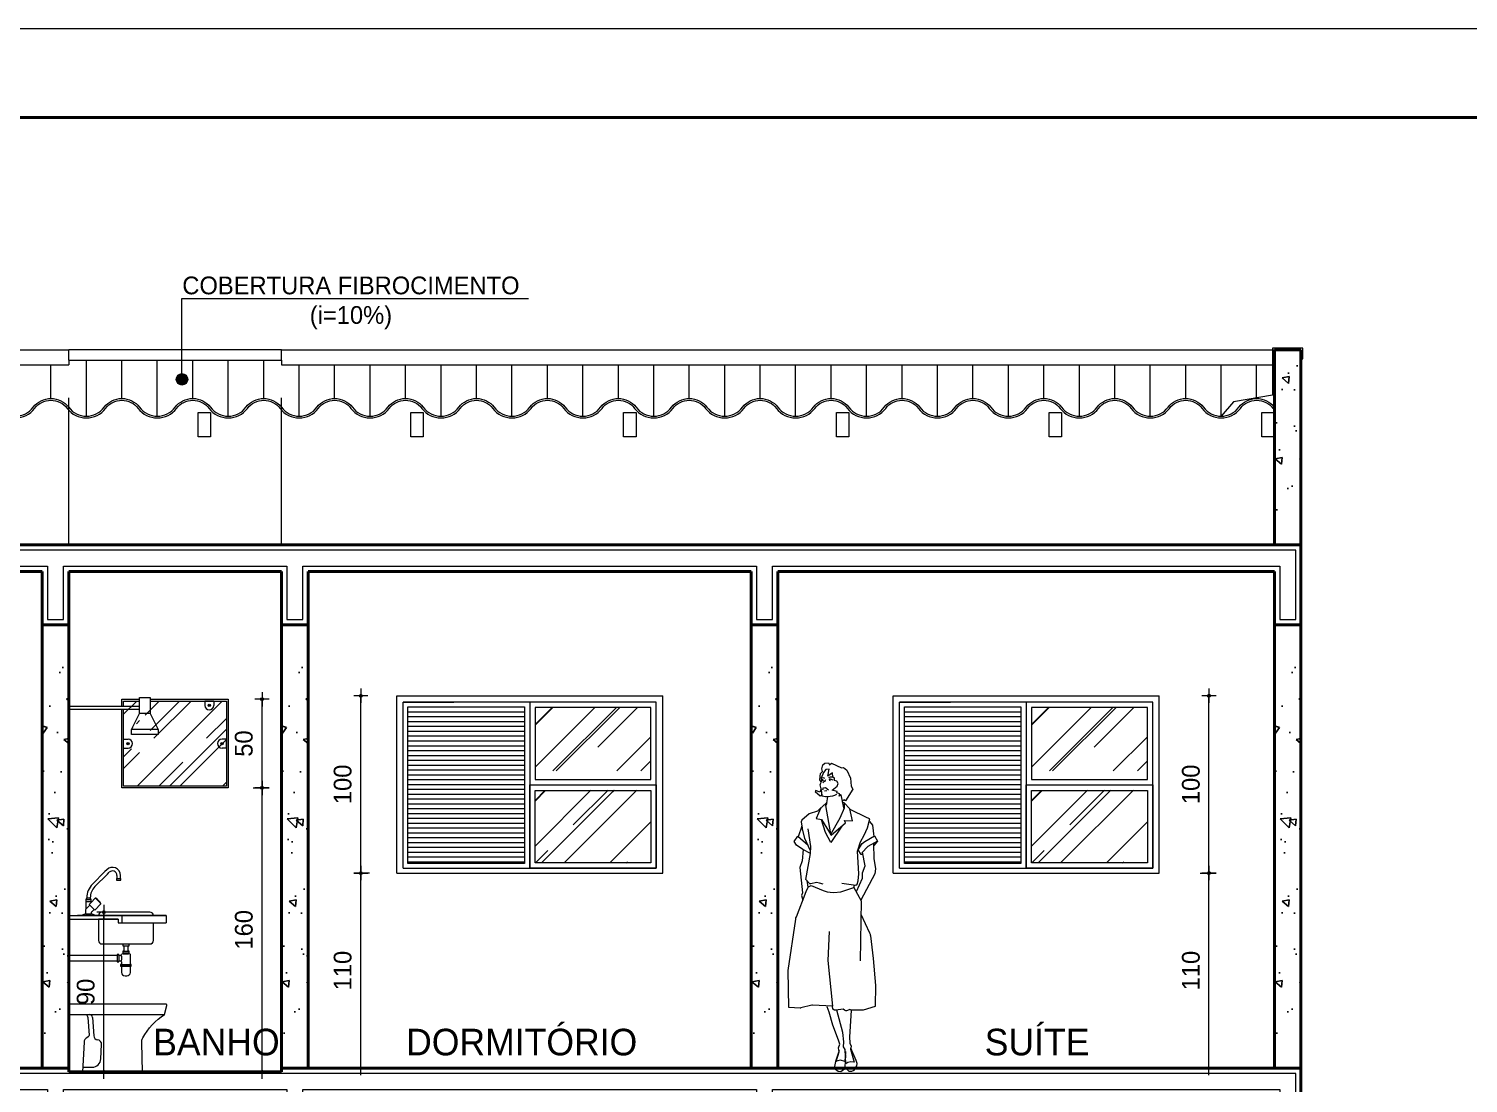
# Model space of a CAD drawing. Header units: millimetres. Extents: x 13204 to 24802, y 21209 to 40694.
# Drawn here: x 17607 to 18419, y 30060 to 30655 of the extents above; entities that cross this region are included whole.
import ezdxf

# ---------------------------------------------------------------- set-up
doc = ezdxf.new("R2010")
doc.units = ezdxf.units.MM
doc.linetypes.add('CONTINU', pattern=[0])
for name, color, linetype, lineweight in [('COTAS', 30, 'Continuous', 5), ('Esquadrias', 2, 'Continuous', 20), ('Hachura', 8, 'Continuous', 0), ('Layout', 6, 'Continuous', 15), ('Louças', 150, 'Continuous', 15), ('Moveis', 6, 'Continuous', 13), ('PAREDE', 1, 'Continuous', 40), ('Paredes', 1, 'Continuous', 40), ('PISO', 5, 'Continuous', 5), ('TEXTO', 4, 'Continuous', 5), ('Veiculos e pessoas', 245, 'Continuous', 0)]:
    doc.layers.add(name, color=color, linetype=linetype, lineweight=lineweight)
doc.layers.add('HACHURAS', color=8, linetype='Continuous')
doc.styles.add('LANA', font='stylu.ttf')
doc.dimstyles.new('COTA 50', dxfattribs={"dimscale": 0, "dimtxt": 10, "dimasz": 0.5, "dimexe": 1.25, "dimexo": 5, "dimgap": 5, "dimtad": 1, "dimdec": 0, "dimtxsty": 'LANA', "dimblk": 'cota', "dimcen": 2.5, "dimse2": 1, "dimclrd": 256, "dimclre": 256, "dimclrt": 256, "dimaunit": 1, "dimadec": 0, "dimazin": 0, "dimtfac": 1, "dimtdec": 0, "dimtmove": 0, "dimatfit": 3, "dimldrblk": 'DOTSMALL', "dimfxl": 5, "dimfxlon": 1, "dimtzin": 9, "dimlwd": -1, "dimlwe": -1, "dimarcsym": 0})
pattern_1 = [(45, (13854.85, 30077.2), (23.14168, 61.71114), [409.0909, -54.5455, 136.3636, -27.2727]), (45, (13870.856, 30112.49), (-44.93342, 6.36396), [81.8182, -9, 163.6364, -20.4545]), (45, (13848.1, 30103.235), (87.35983, 113.20137), [218.1818, -38.1818, 109.0909, -27.2727])]
pattern_2 = [(45, (14134.85, 30077.2), (23.14168, 61.71114), [409.0909, -54.5455, 136.3636, -27.2727]), (45, (14150.856, 30112.49), (-44.93342, 6.36396), [81.8182, -9, 163.6364, -20.4545]), (45, (14128.1, 30103.235), (87.35983, 113.20137), [218.1818, -38.1818, 109.0909, -27.2727])]

# ---------------------------------------------------------------- blocks, each defined once
blk = doc.blocks.new('Chu004')
at = {"layer": 'Louças'}
for p, q in [((400, 2090), (400, 2110)), ((460, 2068.8), (400, 2068.8)), ((505, 1978.8), (355, 1978.8))]:
    blk.add_line(p, q, dxfattribs=at)
blk.add_lwpolyline([(355, 1948.8), (355, 1978.8), (400, 2068.8), (400, 2090), (0, 2090), (0, 2110), (400, 2110), (400, 2158.8), (460, 2158.8), (460, 2068.8), (505, 1978.8), (505, 1948.8)], close=True, dxfattribs=at)
blk = doc.blocks.new('7201317_v')
at = {"layer": 'Louças'}
blk.add_lwpolyline([(518.3, 190.5, -0.130406), (641.2, 322), (653.8, 373.8, 0.486049), (648.9, 380), (105, 380, 0.414229), (100, 375), (100, 327, 0.414187), (105, 322), (198.6, 322, -0.150535), (208.5, 305.8), (215.7, 206.3, -0.26449), (210.7, 196.9), (201.6, 191.7, 0.225037), (186.7, 167.3), (177.9, 0), (517.2, 0), (511.8, 162.4, -0.13266)], format="xyb", close=True, dxfattribs=at)
at = {"layer": 'Louças', "linetype": 'CONTINU'}
for points in [[(198.6, 322), (641.2, 322)], [(233.6, 305.8), (241.2, 202.6)], [(281.8, 72.4), (286, 153.4)], [(179.2, 25), (231.9, 25)]]:
    blk.add_lwpolyline(points, dxfattribs=at)
for points in [[(233.6, 305.8, 0.39284), (216.1, 322)], [(241.2, 202.6, 0.364118), (263.6, 179.6)], [(286, 153.4, 0.40018), (263.6, 179.6)], [(231.9, 25, 0.398959), (281.8, 72.4)]]:
    blk.add_lwpolyline(points, format="xyb", dxfattribs=at)
blk = doc.blocks.new('A$C08246D74')
at = {"layer": 'PISO'}
for points in [[(120, 0, -0.5), (100, 0, 0.5), (80, 0, -0.5), (60, 0, 0.5), (40, 0, -0.5), (20, 0, 0.5), (0, 0)], [(120.8, -0.6, -0.5), (99.2, -0.6, 0.5), (80.8, -0.6, -0.5), (59.2, -0.6, 0.5), (40.8, -0.6, -0.5), (19.2, -0.6, 0.5), (0.8, -0.6, 0.5)]]:
    blk.add_lwpolyline(points, format="xyb", dxfattribs=at)
blk.add_lwpolyline([(7, -16.64), (7, -2.86), (0, -2.86), (0, -16.64), (7, -16.64)], dxfattribs=at)
blk = doc.blocks.new('Pes022')
at = {"layer": 'Veiculos e pessoas', "color": 8}
for points in [[(112.7, 1648.5), (117.3, 1643), (124.8, 1655.5), (121.2, 1690.6), (109.5, 1701.6), (113.4, 1717.5), (108.8, 1740.5), (96.5, 1750), (76.4, 1750.6), (69.9, 1739.3), (59.1, 1748.2), (2.7, 1722.1), (-8.2, 1723.8), (-26.9, 1709.6), (-46.8, 1663.7), (-50.9, 1618.8), (-61.1, 1602.4), (-19.1, 1536.6), (-10.9, 1542.2), (-2.4, 1534.1), (4.2, 1571.3), (16.2, 1563.4), (11.5, 1575.7), (29.5, 1581.1), (27.7, 1589.1), (56.6, 1597), (28.3, 1620.3), (21.3, 1634.4), (30, 1648.5), (42.6, 1651.6), (42.6, 1663.6), (52.3, 1670.8), (53.2, 1694.6), (79.2, 1674.9), (72.3, 1715.5), (90.8, 1713.4), (104.1, 1697.2), (116.9, 1664.8), (115.6, 1651.9)], [(72.4, 1659.6), (71.5, 1652.7), (66.4, 1651.9), (64.7, 1658.7)], [(107.5, 1657), (106.6, 1651), (109.2, 1651.9), (111.8, 1657)], [(126.1, 1585.9), (147.5, 1595.9), (152.1, 1588.4), (123.8, 1564.5), (112.2, 1569), (116.8, 1605)]]:
    blk.add_lwpolyline(points, close=True, dxfattribs=at)
for points in [[(121.2, 1690.6), (109.5, 1701.6), (113.4, 1717.5)], [(49.3, 1652.7), (65.5, 1658.7), (72.4, 1658.7)], [(117.3, 1643), (124.8, 1655.5)], [(105, 1598.6), (108.7, 1601), (105.3, 1611.1), (98.4, 1609.1), (93.6, 1611.6), (76.5, 1598.4)], [(93.7, 1505.9), (85.1, 1524.9), (80.8, 1558.5)], [(86.1, 1592.6), (99.8, 1590.8)], [(-78.5, 1061.4), (-85.3, 1065.9), (-91.3, 1085.8), (-93.8, 1125.4), (-86.4, 1252.2), (-104.8, 1306.4), (-124.6, 1343.9), (-144.3, 1383.7), (-156.4, 1435.1), (-142.3, 1441.1), (-45.1, 1486.9)], [(119.6, 1497.3), (145.2, 1437.2), (116.7, 1431.6), (61.4, 1343.7), (-20.4, 1412.1), (-14.3, 1425.6), (-58.6, 1423.7), (-44.3, 1490.9), (-11.9, 1526.2), (-3, 1527.5)], [(64.9, 1345.8), (10.3, 1440.6), (-14.3, 1496.9), (-13.9, 1524.1)], [(-11.2, 1489.8), (-2.9, 1533.7)], [(87.4, 1517.9), (93.7, 1510.9), (65.8, 1350.8)], [(84.5, 1525.2), (92.1, 1522.5), (123.9, 1493.4), (138, 1477.6), (184.6, 1463.8), (227.1, 1428.5), (230.7, 1417.5), (224.2, 1383.5)], [(-155.8, 1420.7), (-171.4, 1398.6), (-178.4, 1336.1)], [(0.3, 1394.8), (62.8, 1301), (93, 1358.6), (116.7, 1429.3)], [(177.2, 1254.4), (209.5, 1324.4), (226.6, 1393.1), (246.5, 1334.5)], [(-118.7, 1232.8), (-108.4, 1234.4), (-90.8, 1260.2), (-113.5, 1295.3), (-129.2, 1307.7), (-183.2, 1338.6), (-200.8, 1309.4), (-145.1, 1278.6), (-112.5, 1243), (-117.7, 1238.8)], [(-200.1, 1309.2), (-178.7, 1284.2)], [(106.2, 1067.1), (127.7, 1071.9), (143.2, 1075.6), (176.8, 1067.9), (182.1, 1069.2), (203.6, 1092.6), (177.9, 1239.4), (176.1, 1278.5), (191.1, 1378.6)], [(177.5, 1239.2), (222, 1262.9), (256, 1286.7), (270, 1307.8), (249.9, 1337.5), (191.8, 1286)], [(-177.2, 1294.3), (-180.2, 1211.7), (-187.9, 1153.8), (-185.3, 1124.3), (-105.6, 976.5)], [(-81.3, 1025.8), (-114.7, 1100.9), (-116.2, 1131), (-129.9, 1169.6), (-116.2, 1247)], [(219.7, 1262.1), (225.5, 1199), (238.6, 1161.6), (223.8, 1018.4), (228.4, 1002.9), (220.3, 977)], [(198.2, 1086.8), (192.5, 1049.1), (174.7, 1060.2), (106, 1031.6), (83.4, 1024.5), (66.2, 1021.4), (46.2, 1020), (6.2, 1024), (-66.8, 1047.2), (-107.2, 973.7), (-102.3, 633.9)], [(0.5, 1073.2), (-77.6, 1060.9)], [(-66.8, 1047.2), (-70, 1062)], [(-64.1, 1052.2), (-64.8, 1052.6)], [(-51.6, 356.8), (-46.2, 264.4), (-42.9, 206.9), (-43.4, 171.2), (-52.3, 152.5), (-47.3, 136.4), (-69.3, 63), (-50, 65.6), (-32.7, 61.7), (-22.1, 54.3), (-17.7, 133.8), (-9, 148.9), (-10.7, 177.7), (-4.4, 231.2), (29, 356.7)], [(32.7, 67.8), (15.4, 122), (19.7, 143.8), (13.3, 163.8), (19.6, 187.8), (51.3, 272.4), (73, 344.7), (83.1, 374.7)], [(-19.4, 105.7), (-16.8, 66.8), (-16.2, 37), (-38.7, 12.1), (-55.7, 11.5), (-67.5, 17.3), (-83, 42), (-84.8, 55.8), (-78.8, 72.4), (-49, 142)], [(-19.2, 124.1), (-15.3, 67), (8.1, 74.7), (23.2, 70.3), (37.4, 66.5), (43.6, 29.5), (22.5, 12.2), (7.5, 10.7), (-21.7, 30.9)], [(16.7, 128.8), (37.2, 67.8)]]:
    blk.add_lwpolyline(points, dxfattribs=at)
for points in [[(32.1, 1573.1, 0.107552), (78.7, 1558.7), (93.6, 1559), (111.4, 1563.8), (114.1, 1573.9), (113.2, 1585.7), (116.8, 1605), (122.8, 1626.1), (118.1, 1642.2)], [(75, 1668.2, 0.186601), (53.5, 1670.7)], [(92.9, 1655.3, 0.138037), (108.4, 1639)], [(116.1, 1663.9, 0.44711), (99.8, 1663.9)], [(73.4, 800.1), (80.7, 636.6), (53.1, 378.1), (166.5, 384.8, -0.077304), (170.9, 384.4), (232.3, 368.8, 0.077747), (236.7, 368.4), (300.5, 372.3), (303.7, 580.2), (260.9, 870, 0.055446), (257.7, 882.1), (202.5, 1025.1), (191, 1050.1)], [(-106, 898.6), (-154.9, 793, 0.078426), (-159.8, 775.9), (-175.3, 648.1), (-187.8, 495.2), (-187.7, 378.1)], [(-187.7, 377.5), (-118.6, 355.9), (-50.6, 356.8), (-43.4, 360.4), (-29.9, 353.7, 0.313325), (-13.9, 356), (-7, 362.5), (34.7, 356, 0.153529), (43.2, 357.3), (51.4, 361.3), (53.1, 378.1)]]:
    blk.add_lwpolyline(points, format="xyb", dxfattribs=at)
blk = doc.blocks.new('cota')
at = {"layer": 'COTAS'}
blk.add_hatch(color=256, dxfattribs=at).paths.add_polyline_path([(-1.6, 0, 1), (1.6, 0, 1)])
for points in [[(-1.6, 0), (-8, 0)], [(0, 1.6), (0, 8)], [(8, 0), (1.6, 0)], [(0, -8), (0, -1.6)]]:
    blk.add_lwpolyline(points, dxfattribs=at)
blk.add_circle((0, 0), 1.6, dxfattribs=at)
blk = doc.blocks.new('*D859')
at = {"layer": 'COTAS', "transparency": 16777216}
for p, q in [((17649.17, 30067.06), (17649.17, 30156.06)), ((17644.17, 30066.56), (17650.42, 30066.56))]:
    blk.add_line(p, q, dxfattribs=at)
at = {"layer": 'Defpoints', "color": 0, "transparency": 16777216}
for p in [(17649.17, 30156.56), (17661.63, 30156.56), (17629.34, 30066.56)]:
    blk.add_point(p, dxfattribs=at)
at = {"layer": 'COTAS', "transparency": 16777216, "xscale": 0.5, "yscale": 0.5, "zscale": 0.5}
for p, rotation in [((17649.17, 30156.56), 90), ((17649.17, 30066.56), 270)]:
    blk.add_blockref('cota', p, dxfattribs=dict(at, rotation=rotation))
at = {"layer": 'COTAS', "transparency": 16777216, "insert": (17638.97, 30111.56), "char_height": 10, "attachment_point": 5, "rotation": 90, "style": 'LANA'}
blk.add_mtext('90', dxfattribs=at)
blk = doc.blocks.new('_DotSmall')
at = {"layer": 'PAREDE', "color": 0, "const_width": 0.5}
blk.add_lwpolyline([(-0.0625, 0, 1), (0.0625, 0, 1)], format="xyb", close=True, dxfattribs=at)
blk = doc.blocks.new('*D860')
at = {"layer": 'COTAS', "transparency": 16777216}
for p, q in [((17738.39, 30067.06), (17738.39, 30226.06)), ((17743.39, 30066.56), (17737.14, 30066.56))]:
    blk.add_line(p, q, dxfattribs=at)
at = {"layer": 'Defpoints', "color": 0, "transparency": 16777216}
for p in [(17719.34, 30226.56), (17738.39, 30226.56), (17749.34, 30066.56)]:
    blk.add_point(p, dxfattribs=at)
at = {"layer": 'COTAS', "transparency": 16777216, "xscale": 0.5, "yscale": 0.5, "zscale": 0.5}
for p, rotation in [((17738.39, 30226.56), 90), ((17738.39, 30066.56), 270)]:
    blk.add_blockref('cota', p, dxfattribs=dict(at, rotation=rotation))
at = {"layer": 'COTAS', "transparency": 16777216, "insert": (17728.17, 30146.56), "char_height": 10, "attachment_point": 5, "rotation": 90, "style": 'LANA'}
blk.add_mtext('160', dxfattribs=at)
blk = doc.blocks.new('*D861')
at = {"layer": 'COTAS', "transparency": 16777216}
for p, q in [((17738.39, 30227.06), (17738.39, 30276.06)), ((17733.39, 30226.56), (17739.64, 30226.56))]:
    blk.add_line(p, q, dxfattribs=at)
at = {"layer": 'Defpoints', "color": 0, "transparency": 16777216}
for p in [(17719.34, 30276.56), (17738.39, 30276.56), (17719.34, 30226.56)]:
    blk.add_point(p, dxfattribs=at)
at = {"layer": 'COTAS', "transparency": 16777216, "xscale": 0.5, "yscale": 0.5, "zscale": 0.5}
for p, rotation in [((17738.39, 30276.56), 90), ((17738.39, 30226.56), 270)]:
    blk.add_blockref('cota', p, dxfattribs=dict(at, rotation=rotation))
at = {"layer": 'COTAS', "transparency": 16777216, "insert": (17728.14, 30251.56), "char_height": 10, "attachment_point": 5, "rotation": 90, "style": 'LANA'}
blk.add_mtext('50', dxfattribs=at)
blk = doc.blocks.new('*D866')
at = {"layer": 'COTAS', "transparency": 16777216}
for p, q in [((17794.07, 30069.06), (17794.07, 30178.06)), ((17789.07, 30068.56), (17795.32, 30068.56))]:
    blk.add_line(p, q, dxfattribs=at)
at = {"layer": 'Defpoints', "color": 0, "transparency": 16777216}
for p in [(17794.07, 30178.56), (17814.34, 30178.56), (17764.34, 30068.56)]:
    blk.add_point(p, dxfattribs=at)
at = {"layer": 'COTAS', "transparency": 16777216, "xscale": 0.5, "yscale": 0.5, "zscale": 0.5}
for p, rotation in [((17794.07, 30178.56), 90), ((17794.07, 30068.56), 270)]:
    blk.add_blockref('cota', p, dxfattribs=dict(at, rotation=rotation))
at = {"layer": 'COTAS', "transparency": 16777216, "insert": (17783.89, 30123.56), "char_height": 10, "attachment_point": 5, "rotation": 90, "style": 'LANA'}
blk.add_mtext('110', dxfattribs=at)
blk = doc.blocks.new('*D867')
at = {"layer": 'COTAS', "transparency": 16777216}
for p, q in [((17794.07, 30179.06), (17794.07, 30278.06)), ((17799.07, 30178.56), (17792.82, 30178.56))]:
    blk.add_line(p, q, dxfattribs=at)
at = {"layer": 'Defpoints', "color": 0, "transparency": 16777216}
for p in [(17794.07, 30278.56), (17814.34, 30278.56), (17814.34, 30178.56)]:
    blk.add_point(p, dxfattribs=at)
at = {"layer": 'COTAS', "transparency": 16777216, "xscale": 0.5, "yscale": 0.5, "zscale": 0.5}
for p, rotation in [((17794.07, 30278.56), 90), ((17794.07, 30178.56), 270)]:
    blk.add_blockref('cota', p, dxfattribs=dict(at, rotation=rotation))
at = {"layer": 'COTAS', "transparency": 16777216, "insert": (17783.89, 30228.56), "char_height": 10, "attachment_point": 5, "rotation": 90, "style": 'LANA'}
blk.add_mtext('100', dxfattribs=at)
blk = doc.blocks.new('*D872')
at = {"layer": 'COTAS', "transparency": 16777216}
for p, q in [((18272.46, 30069.06), (18272.46, 30178.06)), ((18277.46, 30068.56), (18271.21, 30068.56))]:
    blk.add_line(p, q, dxfattribs=at)
at = {"layer": 'Defpoints', "color": 0, "transparency": 16777216}
for p in [(18244.34, 30178.56), (18272.46, 30178.56), (18309.34, 30068.56)]:
    blk.add_point(p, dxfattribs=at)
at = {"layer": 'COTAS', "transparency": 16777216, "xscale": 0.5, "yscale": 0.5, "zscale": 0.5}
for p, rotation in [((18272.46, 30178.56), 90), ((18272.46, 30068.56), 270)]:
    blk.add_blockref('cota', p, dxfattribs=dict(at, rotation=rotation))
at = {"layer": 'COTAS', "transparency": 16777216, "insert": (18262.28, 30123.56), "char_height": 10, "attachment_point": 5, "rotation": 90, "style": 'LANA'}
blk.add_mtext('110', dxfattribs=at)
blk = doc.blocks.new('*D873')
at = {"layer": 'COTAS', "transparency": 16777216}
for p, q in [((18272.46, 30179.06), (18272.46, 30278.06)), ((18267.46, 30178.56), (18273.71, 30178.56))]:
    blk.add_line(p, q, dxfattribs=at)
at = {"layer": 'Defpoints', "color": 0, "transparency": 16777216}
for p in [(18244.34, 30278.56), (18272.46, 30278.56), (18244.34, 30178.56)]:
    blk.add_point(p, dxfattribs=at)
at = {"layer": 'COTAS', "transparency": 16777216, "xscale": 0.5, "yscale": 0.5, "zscale": 0.5}
for p, rotation in [((18272.46, 30278.56), 90), ((18272.46, 30178.56), 270)]:
    blk.add_blockref('cota', p, dxfattribs=dict(at, rotation=rotation))
at = {"layer": 'COTAS', "transparency": 16777216, "insert": (18262.28, 30228.56), "char_height": 10, "attachment_point": 5, "rotation": 90, "style": 'LANA'}
blk.add_mtext('100', dxfattribs=at)

msp = doc.modelspace()

# ---------------------------------------------------------------- hatches: boundary and pattern name
at = {"layer": 'Hachura'}
h = msp.add_hatch(dxfattribs=at)
h.set_pattern_fill('AR-RROOF', color=256, angle=45, style=0)
h.set_pattern_definition([(45, (17650.343, 30227.564), (21.553, 57.474), [381, -50.8, 127, -25.4]), (45, (17665.25, 30260.43), (-41.848, 5.927), [76.2, -8.382, 152.4, -19.05]), (45, (17644.057, 30251.81), (81.361, 105.4282), [203.2, -35.56, 101.6, -25.4])])
h.paths.add_polyline_path([(17679.84, 30249.58), (17664.84, 30249.58), (17669.34, 30258.58), (17675.34, 30258.58)])
h.paths.add_polyline_path([(17664.84, 30246.58), (17664.84, 30249.58), (17679.84, 30249.58), (17679.84, 30246.58)])
edge = h.paths.add_edge_path()
edge.add_line((17660.34, 30271.28), (17660.34, 30262.71))
edge.add_line((17660.34, 30262.71), (17669.34, 30262.71))
edge.add_line((17669.34, 30262.71), (17669.34, 30267.58))
edge.add_line((17669.34, 30267.58), (17675.34, 30267.58))
edge.add_line((17675.34, 30267.58), (17675.34, 30258.58))
edge.add_line((17675.34, 30258.58), (17669.34, 30258.58))
edge.add_line((17669.34, 30258.58), (17669.34, 30260.71))
edge.add_line((17669.34, 30260.71), (17660.34, 30260.71))
edge.add_line((17660.34, 30260.71), (17660.34, 30227.56))
edge.add_line((17660.34, 30227.56), (17718.34, 30227.56))
edge.add_line((17718.34, 30227.56), (17718.34, 30275.56))
edge.add_line((17718.34, 30275.56), (17661.09, 30275.56))
edge.add_line((17661.09, 30275.56), (17661.09, 30273.06))
edge.add_arc((17658.59, 30273.06), 2.5, -45.37492, 0, ccw=False)
h = msp.add_hatch(dxfattribs=at)
h.set_pattern_fill('_USER', color=256, scale=2.727273, style=0, pattern_type=0)
h.set_pattern_definition([(0, (17805.707, 30100.382), (0, 2.727273), [])])
h.paths.add_polyline_path([(17886.34, 30272.2), (17820.71, 30272.2), (17820.71, 30184.02), (17886.34, 30184.02)])
h = msp.add_hatch(dxfattribs=at)
h.set_pattern_fill('AR-RROOF', color=256, angle=45, style=0)
h.set_pattern_definition([(45, (-26183.9, 40354.552), (21.552615, 57.473639), [381, -50.8, 127, -25.4]), (45, (-26168.992, 40387.42), (-41.847994, 5.92697), [76.2, -8.382, 152.4, -19.05]), (45, (-26190.185, 40378.799), (81.3611205, 105.428207), [203.2, -35.56, 101.6, -25.4])])
h.paths.add_polyline_path([(17957.71, 30271.93), (17892.34, 30271.93), (17892.34, 30236.11), (17957.71, 30236.11)])
h = msp.add_hatch(dxfattribs=at)
h.set_pattern_fill('_USER', color=256, scale=2.727273, style=0, pattern_type=0)
h.set_pattern_definition([(0, (18085.707, 30100.382), (0, 2.727273), [])])
h.paths.add_polyline_path([(18166.34, 30272.2), (18100.71, 30272.2), (18100.71, 30184.02), (18166.34, 30184.02)])
h = msp.add_hatch(dxfattribs=at)
h.set_pattern_fill('AR-RROOF', color=256, angle=45, style=0)
h.set_pattern_definition([(45, (-25903.9, 40354.552), (21.552615, 57.473639), [381, -50.8, 127, -25.4]), (45, (-25888.992, 40387.42), (-41.847994, 5.92697), [76.2, -8.382, 152.4, -19.05]), (45, (-25910.185, 40378.799), (81.3611205, 105.428207), [203.2, -35.56, 101.6, -25.4])])
h.paths.add_polyline_path([(18237.71, 30271.93), (18172.34, 30271.93), (18172.34, 30236.11), (18237.71, 30236.11)])
h = msp.add_hatch(dxfattribs=at)
h.set_pattern_fill('AR-RROOF', color=256, scale=27.272727, angle=45, style=0)
h.set_pattern_definition(pattern_1)
h.paths.add_polyline_path([(17892.34, 30225.11), (17957.71, 30225.38), (17957.71, 30184.29), (17892.34, 30184.29)])
h = msp.add_hatch(dxfattribs=at)
h.set_pattern_fill('AR-RROOF', color=256, scale=27.272727, angle=45, style=0)
h.set_pattern_definition(pattern_1)
h.paths.add_polyline_path([(17934.8, 30225.38), (17957.71, 30225.38), (17957.71, 30184.29), (17934.8, 30184.02)])
h = msp.add_hatch(dxfattribs=at)
h.set_pattern_fill('AR-RROOF', color=256, scale=27.272727, angle=45, style=0)
h.set_pattern_definition(pattern_1)
h.paths.add_polyline_path([(17934.8, 30225.38), (17957.71, 30225.38), (17957.71, 30184.29), (17934.8, 30184.02)])
h = msp.add_hatch(dxfattribs=at)
h.set_pattern_fill('AR-RROOF', color=256, scale=27.272727, angle=45, style=0)
h.set_pattern_definition(pattern_1)
h.paths.add_polyline_path([(17934.8, 30225.38), (17957.71, 30225.38), (17957.71, 30184.29), (17934.8, 30184.02)])
h = msp.add_hatch(dxfattribs=at)
h.set_pattern_fill('AR-RROOF', color=256, scale=27.272727, angle=45, style=0)
h.set_pattern_definition(pattern_2)
h.paths.add_polyline_path([(18172.34, 30225.11), (18237.71, 30225.38), (18237.71, 30184.29), (18172.34, 30184.29)])
h = msp.add_hatch(dxfattribs=at)
h.set_pattern_fill('AR-RROOF', color=256, scale=27.272727, angle=45, style=0)
h.set_pattern_definition(pattern_2)
h.paths.add_polyline_path([(18214.8, 30225.38), (18237.71, 30225.38), (18237.71, 30184.29), (18214.8, 30184.02)])
h = msp.add_hatch(dxfattribs=at)
h.set_pattern_fill('AR-RROOF', color=256, scale=27.272727, angle=45, style=0)
h.set_pattern_definition(pattern_2)
h.paths.add_polyline_path([(18214.8, 30225.38), (18237.71, 30225.38), (18237.71, 30184.29), (18214.8, 30184.02)])
h = msp.add_hatch(dxfattribs=at)
h.set_pattern_fill('AR-RROOF', color=256, scale=27.272727, angle=45, style=0)
h.set_pattern_definition(pattern_2)
h.paths.add_polyline_path([(18214.8, 30225.38), (18237.71, 30225.38), (18237.71, 30184.29), (18214.8, 30184.02)])
at = {"layer": 'HACHURAS'}
h = msp.add_hatch(dxfattribs=at)
h.set_pattern_fill('AR-CONC', color=256, scale=0.25, angle=90, style=0)
h.set_pattern_definition([(140, (18309.343, 30363.564), (3.985, 45.546), [4.763, -52.388]), (85, (18309.343, 30363.564), (-47.764, -8.81), [3.81, -41.91]), (190.45, (18309.675, 30367.36), (-43.78, 36.736), [4.048, -44.523]), (136.184, (18296.643, 30363.564), (10.51, 67.77), [7.144, -78.581]), (186.636, (18297.52, 30369.21), (-61.856, 59.35), [6.07, -66.784]), (81.184, (18296.64, 30363.564), (-61.856, 59.35), [5.715, -62.865]), (111, (18299.82, 30369.914), (25.566, 37.904), [4.763, -52.388]), (56, (18299.82, 30369.914), (-46.047, 15.45), [3.81, -41.91]), (161.45, (18301.95, 30373.072), (-20.48, 53.354), [4.047, -44.522]), (127.5, (18309.343, 30363.564), (-21.1388, 0.7722), [0, -41.402, 0, -42.545, 0, -42.0688]), (97.5, (18309.343, 30363.564), (-25.045, 16.705), [0, -24.257, 0, -40.4495, 0, -16.0338]), (57.5, (18309.343, 30349.403), (1.4322, 33.8976), [0, -15.875, 0, -49.53, 0, -65.7225]), (47.5, (18309.343, 30343.053), (-6.3566, 37.032), [0, -20.6375, 0, -32.893, 0, -46.6725])])
h.paths.add_polyline_path([(18309.34, 30363.56), (18324.34, 30363.56), (18324.34, 30473.56), (18309.34, 30473.56)])
h = msp.add_hatch(dxfattribs=at)
h.set_pattern_fill('AR-CONC', color=256, scale=0.25, angle=90, style=0)
h.set_pattern_definition([(140, (17614.343, 30068.564), (3.985, 45.546), [4.7625, -52.3875]), (85, (17614.343, 30068.564), (-47.764, -8.811), [3.81, -41.91]), (190.45, (17614.675, 30072.36), (-43.779, 36.736), [4.0475, -44.5225]), (136.184, (17601.643, 30068.564), (10.51, 67.77), [7.144, -78.581]), (186.636, (17602.52, 30074.21), (-61.856, 59.351), [6.071, -66.784]), (81.184, (17601.64, 30068.564), (-61.856, 59.351), [5.715, -62.865]), (111, (17604.82, 30074.914), (25.5664, 37.904), [4.7625, -52.3875]), (56, (17604.82, 30074.914), (-46.047, 15.4505), [3.81, -41.91]), (161.451, (17606.95, 30078.072), (-20.481, 53.354), [4.0475, -44.5225]), (127.5, (17614.343, 30068.564), (-21.1388, 0.7722), [0, -41.402, 0, -42.545, 0, -42.0688]), (97.5, (17614.343, 30068.564), (-25.0451, 16.705), [0, -24.257, 0, -40.4495, 0, -16.0338]), (57.5, (17614.343, 30054.403), (1.4322, 33.8976), [0, -15.875, 0, -49.53, 0, -65.7225]), (47.5, (17614.343, 30048.053), (-6.3566, 37.0323), [0, -20.6375, 0, -32.893, 0, -46.6725])])
h.paths.add_polyline_path([(17629.34, 30318.56), (17614.34, 30318.56), (17614.34, 30068.56), (17629.34, 30068.56)])
h = msp.add_hatch(dxfattribs=at)
h.set_pattern_fill('AR-CONC', color=256, scale=0.25, angle=90, style=0)
h.set_pattern_definition([(140, (17749.343, 30068.564), (3.985, 45.546), [4.7625, -52.3875]), (85, (17749.343, 30068.564), (-47.764, -8.811), [3.81, -41.91]), (190.45, (17749.675, 30072.36), (-43.779, 36.736), [4.0475, -44.5225]), (136.184, (17736.643, 30068.564), (10.51, 67.77), [7.144, -78.581]), (186.636, (17737.52, 30074.21), (-61.856, 59.351), [6.071, -66.784]), (81.184, (17736.64, 30068.564), (-61.856, 59.351), [5.715, -62.865]), (111, (17739.82, 30074.914), (25.5664, 37.904), [4.7625, -52.3875]), (56, (17739.82, 30074.914), (-46.047, 15.4505), [3.81, -41.91]), (161.451, (17741.95, 30078.072), (-20.481, 53.354), [4.0475, -44.5225]), (127.5, (17749.343, 30068.564), (-21.1388, 0.7722), [0, -41.402, 0, -42.545, 0, -42.0688]), (97.5, (17749.343, 30068.564), (-25.0451, 16.705), [0, -24.257, 0, -40.4495, 0, -16.0338]), (57.5, (17749.343, 30054.403), (1.4322, 33.8976), [0, -15.875, 0, -49.53, 0, -65.7225]), (47.5, (17749.343, 30048.053), (-6.3566, 37.0323), [0, -20.6375, 0, -32.893, 0, -46.6725])])
h.paths.add_polyline_path([(17764.34, 30318.56), (17749.34, 30318.56), (17749.34, 30068.56), (17764.34, 30068.56)])
h = msp.add_hatch(dxfattribs=at)
h.set_pattern_fill('AR-CONC', color=256, scale=0.25, angle=90, style=0)
h.set_pattern_definition([(140, (18014.343, 30068.564), (3.985, 45.546), [4.7625, -52.3875]), (85, (18014.343, 30068.564), (-47.764, -8.811), [3.81, -41.91]), (190.45, (18014.675, 30072.36), (-43.779, 36.736), [4.0475, -44.5225]), (136.184, (18001.643, 30068.564), (10.51, 67.77), [7.144, -78.581]), (186.636, (18002.52, 30074.21), (-61.856, 59.351), [6.071, -66.784]), (81.184, (18001.64, 30068.564), (-61.856, 59.351), [5.715, -62.865]), (111, (18004.82, 30074.914), (25.5664, 37.904), [4.7625, -52.3875]), (56, (18004.82, 30074.914), (-46.047, 15.4505), [3.81, -41.91]), (161.451, (18006.95, 30078.072), (-20.481, 53.354), [4.0475, -44.5225]), (127.5, (18014.343, 30068.564), (-21.1388, 0.7722), [0, -41.402, 0, -42.545, 0, -42.0688]), (97.5, (18014.343, 30068.564), (-25.0451, 16.705), [0, -24.257, 0, -40.4495, 0, -16.0338]), (57.5, (18014.343, 30054.403), (1.4322, 33.8976), [0, -15.875, 0, -49.53, 0, -65.7225]), (47.5, (18014.343, 30048.053), (-6.3566, 37.0323), [0, -20.6375, 0, -32.893, 0, -46.6725])])
h.paths.add_polyline_path([(18029.34, 30318.56), (18014.34, 30318.56), (18014.34, 30068.56), (18029.34, 30068.56)])
h = msp.add_hatch(dxfattribs=at)
h.set_pattern_fill('AR-CONC', color=256, scale=0.25, angle=90, style=0)
h.set_pattern_definition([(140, (18309.343, 30068.564), (3.985, 45.546), [4.7625, -52.3875]), (85, (18309.343, 30068.564), (-47.764, -8.811), [3.81, -41.91]), (190.45, (18309.675, 30072.36), (-43.779, 36.736), [4.0475, -44.5225]), (136.184, (18296.643, 30068.564), (10.51, 67.77), [7.144, -78.581]), (186.636, (18297.52, 30074.21), (-61.856, 59.351), [6.071, -66.784]), (81.184, (18296.64, 30068.564), (-61.856, 59.351), [5.715, -62.865]), (111, (18299.82, 30074.914), (25.5664, 37.904), [4.7625, -52.3875]), (56, (18299.82, 30074.914), (-46.047, 15.4505), [3.81, -41.91]), (161.451, (18301.95, 30078.072), (-20.481, 53.354), [4.0475, -44.5225]), (127.5, (18309.343, 30068.564), (-21.1388, 0.7722), [0, -41.402, 0, -42.545, 0, -42.0688]), (97.5, (18309.343, 30068.564), (-25.0451, 16.705), [0, -24.257, 0, -40.4495, 0, -16.0338]), (57.5, (18309.343, 30054.403), (1.4322, 33.8976), [0, -15.875, 0, -49.53, 0, -65.7225]), (47.5, (18309.343, 30048.053), (-6.3566, 37.0323), [0, -20.6375, 0, -32.893, 0, -46.6725])])
h.paths.add_polyline_path([(18324.34, 30318.56), (18309.34, 30318.56), (18309.34, 30068.56), (18324.34, 30068.56)])
at = {"layer": 'TEXTO'}
h = msp.add_hatch(color=256, dxfattribs=at)
edge = h.paths.add_edge_path()
edge.add_arc((17693.23, 30456.93), 3.23, 0, 360)

# ---------------------------------------------------------------- linework, layer by layer
at = {"layer": 'Esquadrias'}
for p, q in [((17364.34, 30473.56), (17629.34, 30473.56)), ((17629.34, 30467.69), (17629.34, 30473.56)), ((17749.34, 30473.56), (18324.34, 30473.56)), ((17749.34, 30467.69), (17749.34, 30473.56)), ((17629.34, 30363.56), (17629.34, 30446.48)), ((17749.34, 30363.56), (17749.34, 30446.48))]:
    msp.add_line(p, q, dxfattribs=at)
at = {"layer": 'Hachura'}
for p, q in [((17639.34, 30436.17), (17639.34, 30467.69)), ((17659.34, 30446.17), (17659.34, 30467.69)), ((17679.34, 30436.17), (17679.34, 30467.69)), ((17699.34, 30446.17), (17699.34, 30467.69)), ((17719.34, 30436.17), (17719.34, 30467.69)), ((17739.34, 30446.17), (17739.34, 30467.69)), ((17619.34, 30446.17), (17619.34, 30465.19)), ((17759.34, 30436.17), (17759.34, 30465.19)), ((17779.34, 30446.17), (17779.34, 30465.19)), ((17799.34, 30436.17), (17799.34, 30465.19)), ((17819.34, 30446.17), (17819.34, 30465.19)), ((17839.34, 30436.17), (17839.34, 30465.19)), ((17859.34, 30446.17), (17859.34, 30465.19)), ((17879.34, 30436.17), (17879.34, 30465.19)), ((17899.34, 30446.17), (17899.34, 30465.19)), ((17919.34, 30436.17), (17919.34, 30465.19)), ((17939.34, 30446.17), (17939.34, 30465.19)), ((17959.34, 30436.17), (17959.34, 30465.19)), ((17979.34, 30446.17), (17979.34, 30465.19)), ((17999.34, 30436.17), (17999.34, 30465.19)), ((18019.34, 30446.17), (18019.34, 30465.19)), ((18039.34, 30436.17), (18039.34, 30465.19)), ((18059.34, 30446.17), (18059.34, 30465.19)), ((18079.34, 30436.17), (18079.34, 30465.19)), ((18099.34, 30446.17), (18099.34, 30465.19)), ((18119.34, 30436.17), (18119.34, 30465.19)), ((18139.34, 30446.17), (18139.34, 30465.19)), ((18159.34, 30436.17), (18159.34, 30465.19)), ((18179.34, 30446.17), (18179.34, 30465.19)), ((18199.34, 30436.17), (18199.34, 30465.19)), ((18219.34, 30446.17), (18219.34, 30465.19)), ((18239.34, 30436.17), (18239.34, 30465.19)), ((18259.34, 30446.17), (18259.34, 30465.19)), ((18279.34, 30436.17), (18279.34, 30465.19)), ((18299.34, 30446.17), (18299.34, 30465.19))]:
    msp.add_line(p, q, dxfattribs=at)
for points in [[(17820.71, 30184.02), (17820.71, 30272.2), (17886.34, 30272.2), (17886.34, 30184.02), (17820.71, 30184.02)], [(18100.71, 30184.02), (18100.71, 30272.2), (18166.34, 30272.2), (18166.34, 30184.02), (18100.71, 30184.02)]]:
    msp.add_lwpolyline(points, dxfattribs=at)
for points in [[(17892.34, 30231.28), (17957.71, 30231.28), (17957.71, 30271.93), (17892.34, 30271.93)], [(18172.34, 30231.28), (18237.71, 30231.28), (18237.71, 30271.93), (18172.34, 30271.93)], [(17892.34, 30225.11), (17957.71, 30225.11), (17957.71, 30184.29), (17892.34, 30184.29)], [(18172.34, 30225.11), (18237.71, 30225.11), (18237.71, 30184.29), (18172.34, 30184.29)]]:
    msp.add_lwpolyline(points, close=True, dxfattribs=at)
at = {"layer": 'Louças'}
for p, q in [((17749.34, 30473.56), (17629.34, 30473.56)), ((17649.82, 30179.41), (17642.75, 30172.34)), ((17644.16, 30170.93), (17651.23, 30178)), ((17650.86, 30180.46), (17649.82, 30179.41)), ((17651.23, 30178), (17652.24, 30179.01)), ((17656.53, 30175.56), (17656.28, 30175.56)), ((17656.28, 30175.56), (17656.28, 30174.56)), ((17656.53, 30177.26), (17656.53, 30175.56)), ((17656.53, 30175.56), (17658.53, 30175.56)), ((17658.53, 30175.56), (17658.53, 30177.26)), ((17658.78, 30175.56), (17658.53, 30175.56)), ((17658.78, 30174.56), (17658.78, 30175.56)), ((17656.28, 30174.56), (17658.78, 30174.56)), ((17639.53, 30164.56), (17639.03, 30163.56)), ((17639.03, 30163.56), (17642.03, 30163.56)), ((17639.03, 30163.56), (17639.03, 30158.2)), ((17639.03, 30162.56), (17642.03, 30162.56)), ((17639.36, 30158.65), (17641.25, 30160.54)), ((17639.53, 30164.56), (17641.53, 30164.56)), ((17640.9, 30160.89), (17642.03, 30162.02)), ((17640.9, 30160.89), (17643.73, 30158.06)), ((17642.03, 30163.56), (17641.53, 30164.56)), ((17644.33, 30164.32), (17642.03, 30162.02)), ((17642.03, 30162.02), (17642.03, 30163.56)), ((17644.08, 30157.71), (17647.51, 30161.14)), ((17644.57, 30164.29), (17647.35, 30161.51)), ((17629.34, 30154.56), (17684.34, 30154.56)), ((17629.34, 30152.56), (17657.34, 30152.56)), ((17637.03, 30154.56), (17634.28, 30154.56)), ((17638.78, 30155.56), (17637.03, 30154.76)), ((17637.03, 30154.76), (17644.03, 30154.76)), ((17637.03, 30154.76), (17637.03, 30154.56)), ((17644.03, 30154.56), (17637.03, 30154.56)), ((17637.03, 30154.56), (17644.03, 30154.56)), ((17638.78, 30157.24), (17638.78, 30155.56)), ((17638.78, 30155.56), (17642.28, 30155.56)), ((17684.28, 30154.56), (17639.03, 30154.56)), ((17642.28, 30155.56), (17642.28, 30156.53)), ((17644.03, 30154.76), (17642.28, 30155.56)), ((17642.34, 30156.67), (17643.73, 30158.06)), ((17643.73, 30158.06), (17644.08, 30157.71)), ((17644.03, 30154.56), (17644.03, 30154.76)), ((17659.34, 30154.56), (17646.13, 30154.56)), ((17657.34, 30152.56), (17646.13, 30152.56)), ((17646.13, 30152.56), (17646.13, 30140.56)), ((17675.13, 30156.56), (17648.13, 30156.56)), ((17657.34, 30152.56), (17657.34, 30150.56)), ((17657.34, 30150.56), (17684.34, 30150.56)), ((17659.34, 30154.56), (17659.34, 30150.56)), ((17677.13, 30140.56), (17677.13, 30150.56)), ((17684.34, 30154.56), (17684.34, 30150.56)), ((17648.13, 30138.56), (17659.88, 30138.56)), ((17659.88, 30138.56), (17661.63, 30138.56)), ((17659.88, 30138.56), (17663.38, 30138.56)), ((17659.88, 30138.56), (17659.88, 30137.56)), ((17659.88, 30137.56), (17660.38, 30137.56)), ((17660.38, 30134.56), (17659.88, 30134.56)), ((17659.88, 30134.56), (17659.88, 30133.56)), ((17660.38, 30137.56), (17661.63, 30137.56)), ((17660.38, 30137.56), (17660.38, 30134.56)), ((17660.38, 30134.56), (17661.63, 30134.56)), ((17661.63, 30138.56), (17663.38, 30138.56)), ((17661.63, 30137.56), (17662.88, 30137.56)), ((17661.63, 30134.56), (17662.88, 30134.56)), ((17662.88, 30134.56), (17662.88, 30137.56)), ((17662.88, 30137.56), (17663.38, 30137.56)), ((17663.38, 30134.56), (17662.88, 30134.56)), ((17663.38, 30137.56), (17663.38, 30138.56)), ((17663.38, 30138.56), (17675.13, 30138.56)), ((17663.38, 30133.56), (17663.38, 30134.56)), ((17656.63, 30132.06), (17629.34, 30132.06)), ((17629.34, 30129.06), (17656.63, 30129.06)), ((17657.63, 30132.56), (17656.63, 30132.56)), ((17656.63, 30132.56), (17656.63, 30132.06)), ((17656.63, 30132.06), (17656.63, 30129.06)), ((17656.63, 30129.06), (17656.63, 30128.56)), ((17656.63, 30128.56), (17657.63, 30128.56)), ((17657.63, 30132.06), (17657.63, 30132.56)), ((17657.63, 30132.06), (17657.63, 30129.06)), ((17658.63, 30132.06), (17657.63, 30132.06)), ((17657.63, 30128.56), (17657.63, 30129.06)), ((17657.63, 30129.06), (17658.63, 30129.06)), ((17659.13, 30127.06), (17658.63, 30127.06)), ((17658.63, 30127.06), (17658.63, 30126.06)), ((17658.63, 30126.56), (17664.63, 30126.56)), ((17659.13, 30128.56), (17659.13, 30127.06)), ((17659.13, 30127.06), (17664.13, 30127.06)), ((17660.13, 30133.06), (17659.63, 30133.06)), ((17659.88, 30133.56), (17660.13, 30133.56)), ((17660.13, 30133.56), (17661.63, 30133.56)), ((17660.13, 30133.56), (17660.13, 30133.06)), ((17660.13, 30133.06), (17663.13, 30133.06)), ((17661.63, 30133.56), (17663.13, 30133.56)), ((17663.13, 30133.06), (17663.13, 30133.56)), ((17663.13, 30133.56), (17663.38, 30133.56)), ((17663.63, 30133.06), (17663.13, 30133.06)), ((17664.13, 30127.06), (17664.13, 30132.56)), ((17664.63, 30127.06), (17664.13, 30127.06)), ((17664.63, 30126.06), (17664.63, 30127.06)), ((17658.63, 30126.06), (17659.13, 30126.06)), ((17659.13, 30126.06), (17664.13, 30126.06)), ((17659.13, 30126.06), (17659.13, 30122.56)), ((17661.13, 30120.56), (17662.13, 30120.56)), ((17664.13, 30122.56), (17664.13, 30126.06)), ((17664.13, 30126.06), (17664.63, 30126.06))]:
    msp.add_line(p, q, dxfattribs=at)
for centre, radius, start, end in [((17654.03, 30177.26), 4.5, 0, 134.68286), ((17654.03, 30177.26), 2.5, 0, 135.56121), ((17650.53, 30164.56), 11, 135, 180), ((17650.53, 30164.56), 9, 135, 180), ((17644.47, 30164.18), 0.2, 59.97821, 135.09565), ((17644.47, 30164.18), 0.2, 135, 135.09565), ((17640.5, 30157.31), 8.13, 30.02178, 59.97821), ((17647.37, 30161.28), 0.2, 315, 30.02147), ((17640.78, 30157.24), 2, 151.04498, 180), ((17640.78, 30157.24), 2, 135, 151.04498), ((17642.48, 30156.53), 0.2, 135, 180), ((17648.13, 30154.56), 2, 90, 180), ((17675.13, 30154.56), 2, 0, 90), ((17648.13, 30140.56), 2, 180, 270), ((17675.13, 30140.56), 2, 270, 0), ((17658.63, 30132.56), 0.5, 270, 0), ((17658.63, 30128.56), 0.5, 0, 90), ((17654.19, 30130.49), 5.14, 343.93057, 16.37718), ((17659.63, 30132.56), 0.5, 90, 180), ((17663.63, 30132.56), 0.5, 0, 90), ((17661.13, 30122.56), 2, 180, 270), ((17662.13, 30122.56), 2, 270, 0)]:
    msp.add_arc(centre, radius, start, end, dxfattribs=at)
at = {"layer": 'Moveis'}
for p, q in [((17814.34, 30178.56), (17814.34, 30278.56)), ((17814.34, 30278.56), (17964.34, 30278.56)), ((17964.34, 30178.56), (17964.34, 30278.56)), ((18094.34, 30178.56), (18094.34, 30278.56)), ((18094.34, 30278.56), (18244.34, 30278.56)), ((18244.34, 30178.56), (18244.34, 30278.56)), ((17814.34, 30178.56), (17964.34, 30178.56)), ((18094.34, 30178.56), (18244.34, 30178.56))]:
    msp.add_line(p, q, dxfattribs=at)
for points in [[(17659.34, 30272.71), (17659.34, 30276.56), (17669.34, 30276.56)], [(17675.34, 30276.56), (17719.34, 30276.56), (17719.34, 30226.56), (17659.34, 30226.56), (17659.34, 30270.71)]]:
    msp.add_lwpolyline(points, dxfattribs=at)
at = {"layer": 'Paredes'}
for p, q in [((21256.85, 30604.49), (13252.5, 30604.49)), ((18309.34, 30363.56), (18309.34, 30473.56)), ((18309.34, 30473.56), (18324.34, 30473.56)), ((18324.34, 30363.56), (18324.34, 30473.56)), ((17174.34, 30363.56), (18324.34, 30363.56)), ((18324.34, 30363.56), (18324.34, 30068.56)), ((17364.34, 30348.56), (17614.34, 30348.56)), ((17614.34, 30348.56), (17614.34, 30068.56)), ((17629.34, 30348.56), (17749.34, 30348.56)), ((17629.34, 30348.56), (17629.34, 30066.56)), ((17749.34, 30348.56), (17749.34, 30066.56)), ((17764.34, 30348.56), (18014.34, 30348.56)), ((17764.34, 30348.56), (17764.34, 30068.56)), ((18014.34, 30348.56), (18014.34, 30068.56)), ((18029.34, 30348.56), (18309.34, 30348.56)), ((18029.34, 30348.56), (18029.34, 30068.56)), ((18309.34, 30348.56), (18309.34, 30068.56)), ((17614.34, 30318.56), (17629.34, 30318.56)), ((17749.34, 30318.56), (17764.34, 30318.56)), ((18014.34, 30318.56), (18029.34, 30318.56)), ((18309.34, 30318.56), (18324.34, 30318.56)), ((17349.34, 30068.56), (17629.34, 30068.56)), ((17349.34, 30068.56), (17629.34, 30068.56)), ((17629.34, 30066.56), (17749.34, 30066.56)), ((17749.34, 30068.56), (18324.34, 30068.56)), ((18324.34, 30068.56), (18324.34, 29773.56))]:
    msp.add_line(p, q, dxfattribs=at)
at = {"layer": 'PISO'}
for p, q in [((17629.34, 30467.69), (17749.34, 30467.69)), ((17629.34, 30467.69), (17629.34, 30465.19)), ((17749.34, 30467.69), (17749.34, 30465.19)), ((17364.34, 30465.19), (17629.34, 30465.19)), ((17749.34, 30465.19), (18309.34, 30465.19)), ((17706.13, 30275.56), (17706.13, 30273.06)), ((17711.13, 30275.56), (17706.13, 30275.56)), ((17711.13, 30275.56), (17711.13, 30273.06)), ((17960.71, 30274.93), (17817.98, 30274.93)), ((17817.98, 30181.29), (17817.98, 30274.93)), ((17817.98, 30274.93), (17846.62, 30274.93)), ((17889.34, 30274.93), (17889.34, 30181.29)), ((17960.71, 30181.29), (17960.71, 30274.93)), ((18240.71, 30274.93), (18097.98, 30274.93)), ((18097.98, 30181.29), (18097.98, 30274.93)), ((18097.98, 30274.93), (18126.62, 30274.93)), ((18169.34, 30274.93), (18169.34, 30181.29)), ((18240.71, 30181.29), (18240.71, 30274.93)), ((17660.34, 30254.06), (17662.84, 30254.06)), ((17660.34, 30249.06), (17660.34, 30254.06)), ((17660.34, 30249.06), (17662.84, 30249.06)), ((17718.34, 30254.06), (17715.84, 30254.06)), ((17718.34, 30249.06), (17715.84, 30249.06)), ((17718.34, 30249.06), (17718.34, 30254.06)), ((17932.07, 30228.28), (17960.71, 30228.28)), ((18212.07, 30228.28), (18240.71, 30228.28)), ((17817.98, 30181.29), (17960.71, 30181.29)), ((17817.98, 30181.29), (17960.71, 30181.29)), ((17846.62, 30181.29), (17889.34, 30181.29)), ((18097.98, 30181.29), (18240.71, 30181.29)), ((18097.98, 30181.29), (18240.71, 30181.29)), ((18126.62, 30181.29), (18169.34, 30181.29))]:
    msp.add_line(p, q, dxfattribs=at)
for points in [[(18324.34, 30468.56), (18325.34, 30468.56), (18325.34, 30474.56), (18308.34, 30474.56), (18308.34, 30447.95), (18286.36, 30444.3), (18279.34, 30436.17)], [(17660.34, 30272.71), (17660.34, 30275.56), (17669.34, 30275.56)], [(17675.34, 30275.56), (17718.34, 30275.56), (17718.34, 30227.56), (17660.34, 30227.56), (17660.34, 30270.71)], [(17846.62, 30181.29), (17889.34, 30181.29)], [(18126.62, 30181.29), (18169.34, 30181.29)]]:
    msp.add_lwpolyline(points, dxfattribs=at)
for points in [[(17177.34, 30360.56), (17177.34, 30321.56), (17186.34, 30321.56), (17186.34, 30351.56), (17352.34, 30351.56), (17352.34, 30321.56), (17361.34, 30321.56), (17361.34, 30351.56), (17617.34, 30351.56), (17617.34, 30321.56), (17626.34, 30321.56), (17626.34, 30351.56), (17752.34, 30351.56), (17752.34, 30321.56), (17761.34, 30321.56), (17761.34, 30351.56), (18017.34, 30351.56), (18017.34, 30321.56), (18026.34, 30321.56), (18026.34, 30351.56), (18312.34, 30351.56), (18312.34, 30321.56), (18321.34, 30321.56), (18321.34, 30360.56)], [(17889.34, 30228.28), (17960.71, 30228.28), (17960.71, 30181.29), (17889.34, 30181.29)], [(18169.34, 30228.28), (18240.71, 30228.28), (18240.71, 30181.29), (18169.34, 30181.29)], [(17177.34, 30065.56), (17177.34, 30026.56), (17186.34, 30026.56), (17186.34, 30056.56), (17352.34, 30056.56), (17352.34, 30026.56), (17361.34, 30026.56), (17361.34, 30056.56), (17617.34, 30056.56), (17617.34, 30026.56), (17626.34, 30026.56), (17626.34, 30056.56), (17752.34, 30056.56), (17752.34, 30026.56), (17761.34, 30026.56), (17761.34, 30056.56), (18017.34, 30056.56), (18017.34, 30026.56), (18026.34, 30026.56), (18026.34, 30056.56), (18312.34, 30056.56), (18312.34, 30026.56), (18321.34, 30026.56), (18321.34, 30065.56)]]:
    msp.add_lwpolyline(points, close=True, dxfattribs=at)
for centre, radius in [((17708.63, 30273.06), 0.647), ((17708.63, 30273.06), 0.347), ((17662.84, 30251.56), 0.647), ((17662.84, 30251.56), 0.347), ((17715.84, 30251.56), 0.647), ((17715.84, 30251.56), 0.347)]:
    msp.add_circle(centre, radius, dxfattribs=at)
for centre, start, end in [((17708.63, 30273.06), 180, 0), ((17662.84, 30251.56), 270, 90), ((17715.84, 30251.56), 90, 270)]:
    msp.add_arc(centre, 2.5, start, end, dxfattribs=at)
at = {"layer": 'TEXTO'}
for p, q in [((21305.52, 30654.6), (13203.83, 30654.6)), ((17693.23, 30456.93), (17693.23, 30502.54)), ((17693.23, 30502.54), (17888.69, 30502.54))]:
    msp.add_line(p, q, dxfattribs=at)
msp.add_circle((17693.23, 30456.93), 3.23, dxfattribs=at)

# ---------------------------------------------------------------- block references
at = {"layer": 'Layout', "color": 1, "xscale": -0.1, "yscale": 0.1, "zscale": 0.1}
msp.add_blockref('Pes022', (18065.5, 30065.61), dxfattribs=at)
at = {"layer": 'Louças', "color": 1, "xscale": 0.09999999999854481, "yscale": 0.09999999999854481, "zscale": 0.1}
msp.add_blockref('Chu004', (17629.34, 30061.71), dxfattribs=at)
at = {"layer": 'Louças', "xscale": 0.1000000000003638, "yscale": 0.1000000000003638, "zscale": 0.1000000000003638}
msp.add_blockref('7201317_v', (17619.34, 30066.56), dxfattribs=at)
at = {"layer": 'PISO', "xscale": -1}
for p in [(17709.34, 30441.17), (17829.34, 30441.17), (17949.34, 30441.17), (18069.34, 30441.17), (18189.34, 30441.17), (18309.34, 30441.17)]:
    msp.add_blockref('A$C08246D74', p, dxfattribs=at)

# ---------------------------------------------------------------- texts
at = {"layer": 'TEXTO', "attachment_point": 5, "style": 'LANA'}
for s, insert, char_height, width in [('COBERTURA FIBROCIMENTO (i=10%)', (17788.52, 30500.06), 10, 217.6331), ('DORMITÓRIO', (17884.82, 30083.16), 15, 175.9752), ('SUÍTE', (18175.51, 30083.16), 15, 175.9752), ('BANHO', (17712.67, 30083.16), 15, 175.9752)]:
    msp.add_mtext(s, dxfattribs=dict(at, insert=insert, char_height=char_height, width=width))

# ---------------------------------------------------------------- dimensions: what is measured, and where the dimension line sits
at = {"layer": 'COTAS'}
for base, p1, p2, override, picture, middle in [((17738.39, 30276.56), (17719.34, 30226.56), (17719.34, 30276.56), {"dimscale": 1, "dimtmove": 1, "dimarcsym": 2}, '*D861', (17728.14, 30251.56)), ((17794.07, 30278.56), (17814.34, 30178.56), (17814.34, 30278.56), {"dimscale": 1, "dimtmove": 1, "dimarcsym": 2}, '*D867', (17783.89, 30228.56)), ((18272.46, 30278.56), (18244.34, 30178.56), (18244.34, 30278.56), {"dimscale": 1, "dimtmove": 1, "dimarcsym": 2}, '*D873', (18262.28, 30228.56)), ((17738.39, 30226.56), (17749.34, 30066.56), (17719.34, 30226.56), {"dimscale": 1, "dimarcsym": 2}, '*D860', (17728.17, 30146.56)), ((17794.07, 30178.56), (17764.34, 30068.56), (17814.34, 30178.56), {"dimscale": 1, "dimarcsym": 2}, '*D866', (17783.89, 30123.56)), ((18272.46, 30178.56), (18309.34, 30068.56), (18244.34, 30178.56), {"dimscale": 1, "dimarcsym": 2}, '*D872', (18262.28, 30123.56)), ((17649.17, 30156.56), (17629.34, 30066.56), (17661.63, 30156.56), {"dimscale": 1, "dimarcsym": 2}, '*D859', (17638.97, 30111.56))]:
    dim = msp.add_linear_dim(base=base, p1=p1, p2=p2, angle=90, dimstyle='COTA 50', override=override, dxfattribs=at)
    dim.commit()
    dim.dimension.update_dxf_attribs({"geometry": picture, "text_midpoint": middle})

doc.saveas('drawing.dxf')
